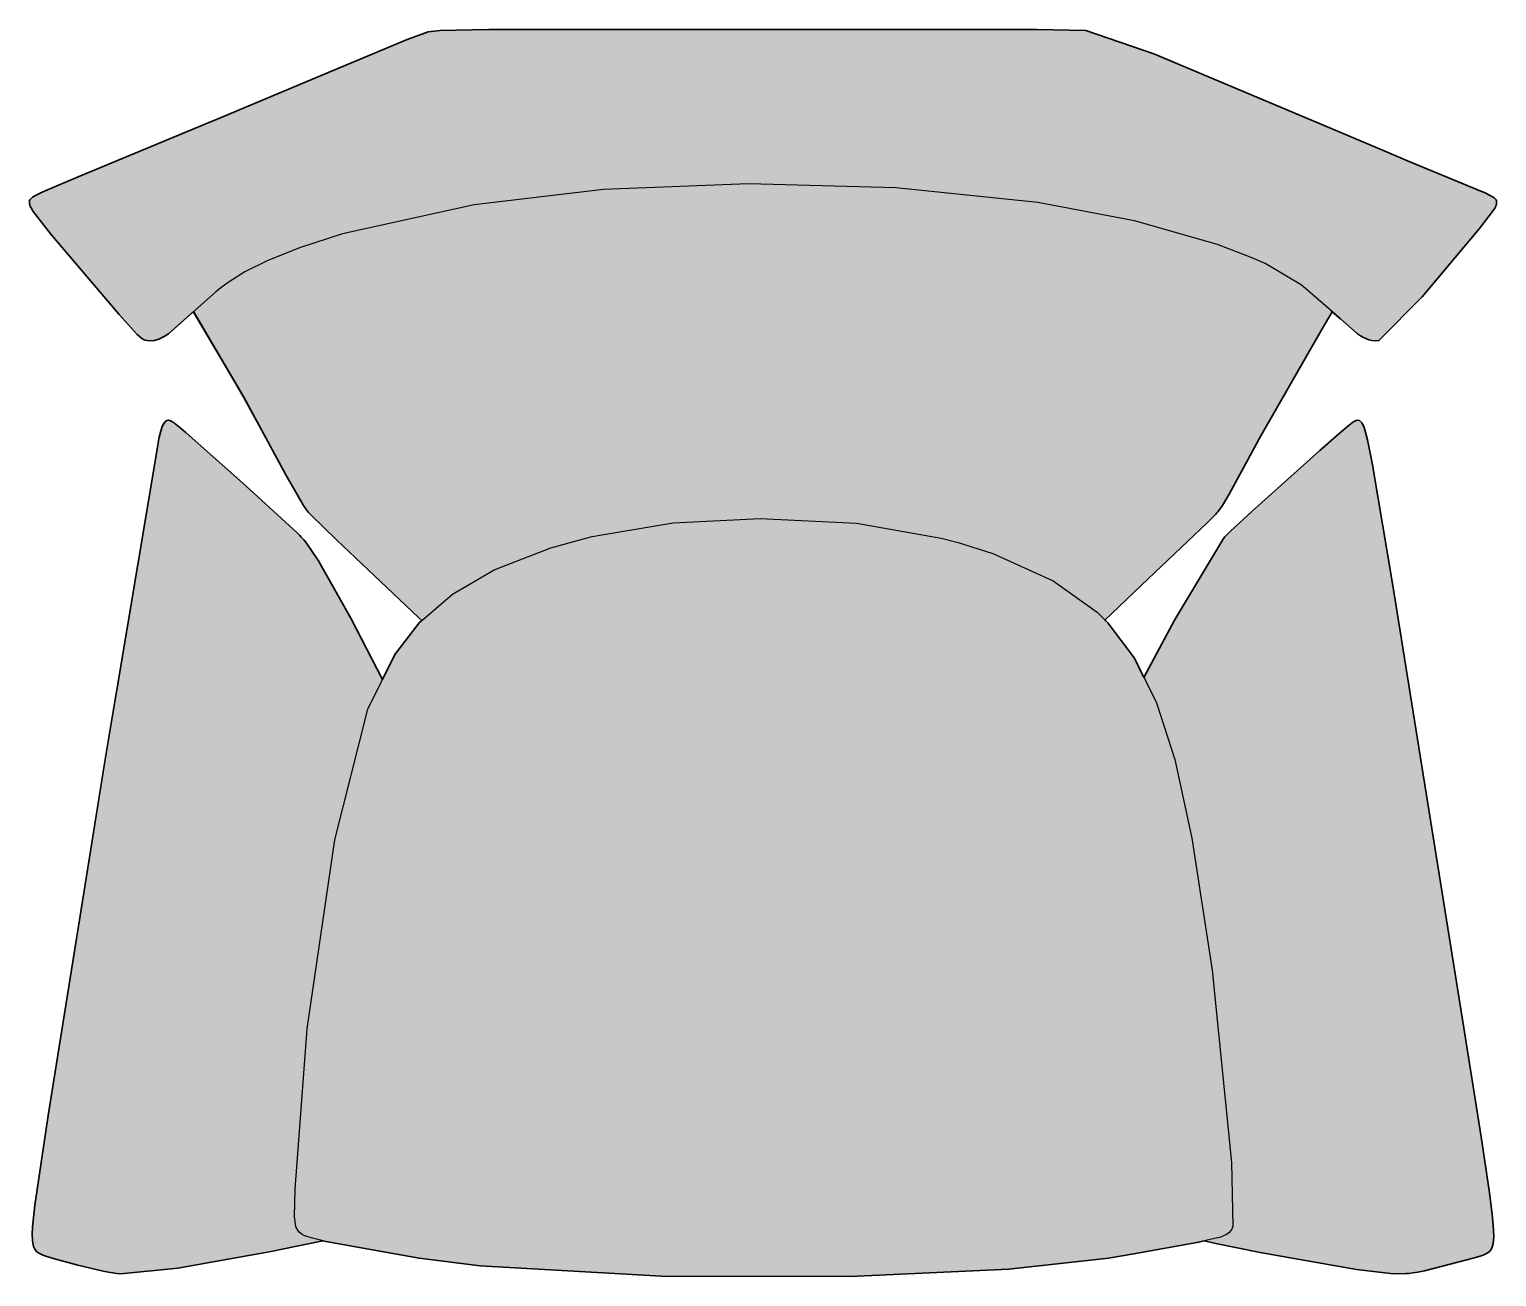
# Model space of a CAD drawing. Header units: millimetres. Extents: x -75 to 2098, y -1378 to 1089.
# Drawn here: x 1137 to 2098, y -1244 to -427 of the extents above; entities that cross this region are included whole.
import ezdxf

# ---------------------------------------------------------------- set-up
doc = ezdxf.new("R2010")
doc.units = ezdxf.units.MM
doc.layers.add('Blocks', color=7, linetype='Continuous')
doc.layers.add('Blocks$Fill', color=7, linetype='Continuous', true_color=0xffffff)
doc.layers.add('Blocks$Inner', color=7, linetype='Continuous', lineweight=25, true_color=0x007f00)
doc.layers.add('Blocks$Outline', color=7, linetype='Continuous', lineweight=35, true_color=0xff3f3f)

# ---------------------------------------------------------------- blocks, each defined once
blk = doc.blocks.new('Oksen Lounge Chair Top')
at = {"layer": 'Blocks$Fill'}
blk.add_hatch(color=256, dxfattribs=at).paths.add_polyline_path([(132.74, 283.34), (129.42, 281.22), (126.37, 279.79), (123.62, 278.98), (121.1, 278.68), (118.81, 278.82), (117.74, 279.03), (116.8, 279.33), (115.28, 280.1), (112.13, 282.77), (100.42, 295.87), (55.71, 348.58), (44.1, 363.46), (42.88, 365.39), (42.17, 366.74), (41.78, 367.72), (41.6, 368.48), (41.55, 369.17), (41.6, 369.87), (41.74, 370.44), (41.97, 370.96), (42.71, 371.91), (43.63, 372.7), (45.55, 373.9), (48.56, 375.4), (48.56, 375.4), (288.96, 476.09), (302.71, 481), (310.6, 481.91), (342.55, 482.53), (701.69, 482.53), (733.64, 481.91), (778.05, 466.52), (885.56, 421.41), (995.68, 375.4), (1000.5, 372.78), (1001.33, 372.11), (1001.89, 371.52), (1002.27, 370.96), (1002.51, 370.41), (1002.65, 369.85), (1002.69, 369.24), (1002.65, 368.56), (1002.51, 367.89), (1002.25, 367.16), (1001.86, 366.31), (1000.66, 364.26), (991.47, 352.18), (953.87, 307.57), (925.52, 278.83), (923.31, 278.67), (921.01, 278.9), (918.89, 279.44), (915.44, 280.88), (913.41, 282.05), (911.5, 283.34), (900.36, 293.08), (894.99, 297.73), (848.22, 216.47), (827.42, 178.17), (823.06, 170.9), (820.12, 166.72), (819.5, 165.99), (818.84, 165.24), (817.29, 163.6), (813.03, 159.42), (746.04, 95.86), (747.98, 93.92), (765.39, 70.79), (771.68, 58.11), (791.58, 95.83), (823.72, 149.27), (824.66, 150.26), (825.72, 151.35), (828.24, 153.83), (842.55, 167.13), (899.26, 217.84), (904.92, 222.62), (906.3, 223.72), (907.35, 224.53), (908.17, 225.12), (908.82, 225.56), (909.85, 226.17), (910.61, 226.51), (911.83, 226.73), (912.94, 226.41), (913.61, 225.93), (914.37, 225.01), (914.81, 224.28), (915.83, 222.02), (916.89, 218.76), (918.14, 213.78), (921.4, 197.43), (934.69, 118.38), (997.78, -277.67), (999.8, -293.29), (1000.5, -300.4), (1000.8, -307.69), (1000.68, -310.55), (1000.46, -312.42), (999.83, -314.81), (999, -316.42), (997.93, -317.68), (996.52, -318.73), (995.54, -319.26), (994.29, -319.81), (992.66, -320.43), (988.22, -321.86), (955.52, -330.25), (951.04, -331.15), (947.9, -331.67), (945.38, -331.99), (943.13, -332.19), (935.15, -332.24), (910.96, -329.51), (847.83, -318.34), (817.57, -312.22), (811.23, -310.7), (806.31, -311.86), (765, -319.29), (748.34, -322.06), (683.08, -329.23), (579.21, -334.15), (455.66, -333.93), (336.95, -327.11), (296.8, -322.06), (235.82, -311.11), (233.7, -310.61), (138.86, -328.65), (101.57, -332.22), (98.93, -332), (96.23, -331.65), (93.32, -331.17), (90, -330.52), (73.32, -326.57), (57.92, -322.41), (53, -320.92), (50.37, -319.98), (48.81, -319.31), (47.75, -318.75), (46.24, -317.61), (45.08, -316.17), (44.3, -314.52), (43.73, -312.05), (43.56, -310.55), (43.43, -306.45), (43.66, -301.51), (45.16, -287.3), (53.92, -228.64), (126.52, 215.59), (128.41, 222.01), (129.43, 224.28), (130.67, 225.96), (131.65, 226.57), (132.55, 226.73), (133.58, 226.53), (134.27, 226.23), (135.15, 225.74), (135.69, 225.38), (136.33, 224.94), (137.08, 224.38), (138.88, 222.97), (143.97, 218.71), (183.64, 183.48), (216.97, 152.88), (218.48, 151.39), (220.58, 149.2), (221.37, 148.33), (222.69, 146.78), (230.87, 134.67), (252.28, 96.54), (272.84, 56.83), (280.96, 73.31), (296.79, 93.92), (298.62, 95.51), (225.88, 164.72), (225.1, 165.58), (224.45, 166.33), (223.89, 167), (222.95, 168.25), (221.23, 170.83), (209.66, 190.87), (149.02, 297.83)], flags=0)
at = {"layer": 'Blocks$Inner'}
for p, q in [((252.28, 96.54), (272.84, 56.83)), ((298.62, 95.51), (296.51, 97.44)), ((771.68, 58.11), (791.58, 95.83))]:
    blk.add_line(p, q, dxfattribs=at)
for points in [[(132.74, 283.34), (129.42, 281.22), (126.37, 279.79), (123.62, 278.98), (121.1, 278.68), (118.81, 278.82), (117.74, 279.03), (116.8, 279.33), (115.28, 280.1), (112.13, 282.77), (100.42, 295.87), (55.71, 348.58), (44.1, 363.46), (42.88, 365.39), (42.17, 366.74), (41.78, 367.72), (41.6, 368.48), (41.55, 369.17), (41.6, 369.87), (41.74, 370.44), (41.97, 370.96), (42.71, 371.91), (43.63, 372.7), (45.55, 373.9), (48.56, 375.4), (48.56, 375.4), (48.57, 375.4), (48.58, 375.41), (48.6, 375.42), (48.65, 375.44), (48.73, 375.47), (48.91, 375.55), (49.41, 375.76), (51.95, 376.84), (73.53, 386), (158.68, 421.41), (164.64, 423.91), (225.85, 449.55), (288.96, 476.09), (302.71, 481), (310.6, 481.91), (342.55, 482.53), (559.99, 482.66), (560, 482.66), (701.69, 482.53), (733.64, 481.91), (778.05, 466.52), (885.56, 421.41), (928.92, 403.19), (944.4, 396.61), (993.52, 376.32), (994.81, 375.77), (995.47, 375.49), (995.59, 375.44), (995.63, 375.42), (995.66, 375.41), (995.67, 375.4), (995.68, 375.4), (1000.5, 372.78), (1001.33, 372.11), (1001.89, 371.52), (1002.27, 370.96), (1002.51, 370.41), (1002.65, 369.85), (1002.69, 369.24), (1002.65, 368.56), (1002.51, 367.89), (1002.25, 367.16), (1001.86, 366.31), (1000.66, 364.26), (991.47, 352.18), (953.87, 307.57), (925.52, 278.83), (923.31, 278.67), (921.01, 278.9), (918.89, 279.44), (915.44, 280.88), (913.41, 282.05), (911.5, 283.34), (900.36, 293.08), (875.89, 314.28), (874.25, 315.53), (850.97, 329.26), (841.84, 333.34), (819.82, 341.73), (765.55, 357.32), (702.14, 369.24), (609.1, 378.87), (512.56, 381.4), (417.59, 377.73), (332.91, 367.8), (246.58, 348.78), (218.47, 339.62), (197.36, 331.15), (182.76, 323.86), (172.4, 317.29), (167.91, 313.95), (163.78, 310.68), (159.71, 307.33)], [(296.79, 93.92), (318.67, 112.86), (346.03, 128.62), (383.15, 143.18), (404.57, 149.12), (410.25, 150.45), (413.15, 151.08), (413.89, 151.24), (463.37, 159.42), (520.33, 162.35), (583.27, 159.23), (638.92, 149.54), (649.87, 146.56), (672.66, 139.47), (712.3, 121.56), (740.97, 100.91), (747.98, 93.92), (765.39, 70.79), (779.88, 41.58), (791.86, 4.52), (802.95, -47.09), (816.31, -133.36), (829, -259.39), (829.86, -301.07), (829.12, -303.02), (828.53, -304), (827.26, -305.44), (825.81, -306.48), (821.77, -308.23), (806.31, -311.86), (765, -319.29), (748.34, -322.06), (683.08, -329.23), (579.21, -334.15), (455.66, -333.93), (336.95, -327.11), (296.8, -322.06), (235.82, -311.11), (226.05, -308.8), (222.11, -307.43), (220.26, -306.5), (218.34, -305.04), (217.33, -303.78), (216.41, -302.04), (215.79, -300.05), (215.19, -294.93), (215.65, -276.77), (223.62, -171.81), (241.64, -48.08), (263.25, 37.38), (280.96, 73.31)]]:
    blk.add_lwpolyline(points, close=True, dxfattribs=at)
for points in [[(895.21, 298.1), (888.35, 286.55), (848.22, 216.47), (827.42, 178.17), (823.06, 170.9), (820.12, 166.72), (819.5, 165.99), (818.84, 165.24), (817.29, 163.6), (813.03, 159.42), (774.44, 122.81), (750.56, 100.13), (745.98, 95.81)], [(296.51, 97.44), (267.73, 124.77), (242.85, 148.38), (225.88, 164.72), (225.1, 165.58), (224.45, 166.33), (223.89, 167), (222.95, 168.25), (221.23, 170.83), (209.66, 190.87), (181.97, 241.88), (148.96, 297.93)], [(233.7, -310.61), (198.67, -317.9), (138.86, -328.65), (101.57, -332.22), (98.93, -332), (96.23, -331.65), (93.32, -331.17), (90, -330.52), (73.32, -326.57), (57.92, -322.41), (53, -320.92), (50.37, -319.98), (48.81, -319.31), (47.75, -318.75), (46.24, -317.61), (45.08, -316.17), (44.3, -314.52), (43.73, -312.05), (43.56, -310.55), (43.43, -306.45), (43.66, -301.51), (45.16, -287.3), (53.92, -228.64), (91.74, 7.09), (126.52, 215.59), (128.41, 222.01), (129.43, 224.28), (130.67, 225.96), (131.65, 226.57), (132.55, 226.73), (133.58, 226.53), (134.27, 226.23), (135.15, 225.74), (135.69, 225.38), (136.33, 224.94), (137.08, 224.38), (138.88, 222.97), (143.97, 218.71), (183.64, 183.48), (216.97, 152.88), (218.48, 151.39), (219.65, 150.19), (220.58, 149.2), (221.37, 148.33), (222.69, 146.78), (230.87, 134.67), (252.28, 96.54)], [(791.58, 95.83), (823.72, 149.27), (824.66, 150.26), (825.72, 151.35), (828.24, 153.83), (842.55, 167.13), (886.79, 206.9), (899.26, 217.84), (904.92, 222.62), (906.3, 223.72), (907.35, 224.53), (908.17, 225.12), (908.82, 225.56), (909.85, 226.17), (910.61, 226.51), (911.83, 226.73), (912.94, 226.41), (913.61, 225.93), (914.37, 225.01), (914.81, 224.28), (915.83, 222.02), (916.89, 218.76), (918.14, 213.78), (921.4, 197.43), (934.69, 118.38), (981.14, -171.26), (992.51, -242.56), (997.78, -277.67), (999.8, -293.29), (1000.5, -300.4), (1000.8, -307.69), (1000.68, -310.55), (1000.46, -312.42), (999.83, -314.81), (999, -316.42), (997.93, -317.68), (996.52, -318.73), (995.54, -319.26), (994.29, -319.81), (992.66, -320.43), (988.22, -321.86), (955.52, -330.25), (951.04, -331.15), (947.9, -331.67), (945.38, -331.99), (943.13, -332.19), (935.15, -332.24), (910.96, -329.51), (847.83, -318.34), (817.57, -312.22), (811.23, -310.7)]]:
    blk.add_lwpolyline(points, dxfattribs=at)
at = {"layer": 'Blocks$Outline'}
for points in [[(132.74, 283.34), (129.42, 281.22), (126.37, 279.79), (123.62, 278.98), (121.1, 278.68), (118.81, 278.82), (117.74, 279.03), (116.8, 279.33), (115.28, 280.1), (112.13, 282.77), (100.42, 295.87), (55.71, 348.58), (44.1, 363.46), (42.88, 365.39), (42.17, 366.74), (41.78, 367.72), (41.6, 368.48), (41.55, 369.17), (41.6, 369.87), (41.74, 370.44), (41.97, 370.96), (42.71, 371.91), (43.63, 372.7), (45.55, 373.9), (48.56, 375.4), (48.56, 375.4), (48.57, 375.4), (48.58, 375.41), (48.6, 375.42), (48.65, 375.44), (48.73, 375.47), (48.91, 375.55), (49.41, 375.76), (51.95, 376.84), (73.53, 386), (158.68, 421.41), (164.64, 423.91), (225.85, 449.55), (288.96, 476.09), (302.71, 481), (310.6, 481.91), (342.55, 482.53), (559.99, 482.66), (560, 482.66), (701.69, 482.53), (733.64, 481.91), (778.05, 466.52), (885.56, 421.41), (928.92, 403.19), (944.4, 396.61), (993.52, 376.32), (994.81, 375.77), (995.47, 375.49), (995.59, 375.44), (995.63, 375.42), (995.66, 375.41), (995.67, 375.4), (995.68, 375.4), (1000.5, 372.78), (1001.33, 372.11), (1001.89, 371.52), (1002.27, 370.96), (1002.51, 370.41), (1002.65, 369.85), (1002.69, 369.24), (1002.65, 368.56), (1002.51, 367.89), (1002.25, 367.16), (1001.86, 366.31), (1000.66, 364.26), (991.47, 352.18), (953.87, 307.57), (925.52, 278.83), (923.31, 278.67), (921.01, 278.9), (918.89, 279.44), (915.44, 280.88), (913.41, 282.05), (911.5, 283.34), (900.36, 293.08), (894.99, 297.73)], [(149.02, 297.83), (132.74, 283.34)], [(298.62, 95.51), (296.51, 97.44), (267.73, 124.77), (242.85, 148.38), (225.88, 164.72), (225.1, 165.58), (224.45, 166.33), (223.89, 167), (222.95, 168.25), (221.23, 170.83), (209.66, 190.87), (181.97, 241.88), (149.02, 297.83)], [(894.99, 297.73), (888.35, 286.55), (848.22, 216.47), (827.42, 178.17), (823.06, 170.9), (820.12, 166.72), (819.5, 165.99), (818.84, 165.24), (817.29, 163.6), (813.03, 159.42), (774.44, 122.81), (750.56, 100.13), (746.04, 95.86)], [(233.7, -310.61), (198.67, -317.9), (138.86, -328.65), (101.57, -332.22), (98.93, -332), (96.23, -331.65), (93.32, -331.17), (90, -330.52), (73.32, -326.57), (57.92, -322.41), (53, -320.92), (50.37, -319.98), (48.81, -319.31), (47.75, -318.75), (46.24, -317.61), (45.08, -316.17), (44.3, -314.52), (43.73, -312.05), (43.56, -310.55), (43.43, -306.45), (43.66, -301.51), (45.16, -287.3), (53.92, -228.64), (91.74, 7.09), (126.52, 215.59), (128.41, 222.01), (129.43, 224.28), (130.67, 225.96), (131.65, 226.57), (132.55, 226.73), (133.58, 226.53), (134.27, 226.23), (135.15, 225.74), (135.69, 225.38), (136.33, 224.94), (137.08, 224.38), (138.88, 222.97), (143.97, 218.71), (183.64, 183.48), (216.97, 152.88), (218.48, 151.39), (219.65, 150.19), (220.58, 149.2), (221.37, 148.33), (222.69, 146.78), (230.87, 134.67), (252.28, 96.54), (272.84, 56.83)], [(771.68, 58.11), (791.58, 95.83), (823.72, 149.27), (824.66, 150.26), (825.72, 151.35), (828.24, 153.83), (842.55, 167.13), (886.79, 206.9), (899.26, 217.84), (904.92, 222.62), (906.3, 223.72), (907.35, 224.53), (908.17, 225.12), (908.82, 225.56), (909.85, 226.17), (910.61, 226.51), (911.83, 226.73), (912.94, 226.41), (913.61, 225.93), (914.37, 225.01), (914.81, 224.28), (915.83, 222.02), (916.89, 218.76), (918.14, 213.78), (921.4, 197.43), (934.69, 118.38), (981.14, -171.26), (992.51, -242.56), (997.78, -277.67), (999.8, -293.29), (1000.5, -300.4), (1000.8, -307.69), (1000.68, -310.55), (1000.46, -312.42), (999.83, -314.81), (999, -316.42), (997.93, -317.68), (996.52, -318.73), (995.54, -319.26), (994.29, -319.81), (992.66, -320.43), (988.22, -321.86), (955.52, -330.25), (951.04, -331.15), (947.9, -331.67), (945.38, -331.99), (943.13, -332.19), (935.15, -332.24), (910.96, -329.51), (847.83, -318.34), (817.57, -312.22), (811.23, -310.7)], [(272.84, 56.83), (280.96, 73.31), (296.79, 93.92)], [(296.79, 93.92), (298.62, 95.51)], [(746.04, 95.86), (747.98, 93.92), (765.39, 70.79), (771.68, 58.11)], [(811.23, -310.7), (806.31, -311.86), (765, -319.29), (748.34, -322.06), (683.08, -329.23), (579.21, -334.15), (455.66, -333.93), (336.95, -327.11), (296.8, -322.06), (235.82, -311.11), (233.7, -310.61)]]:
    blk.add_lwpolyline(points, dxfattribs=at)

msp = doc.modelspace()

# ---------------------------------------------------------------- block references
at = {"layer": 'Blocks'}
msp.add_blockref('Oksen Lounge Chair Top', (1095.1, -910.14), dxfattribs=at)

doc.saveas('drawing.dxf')
